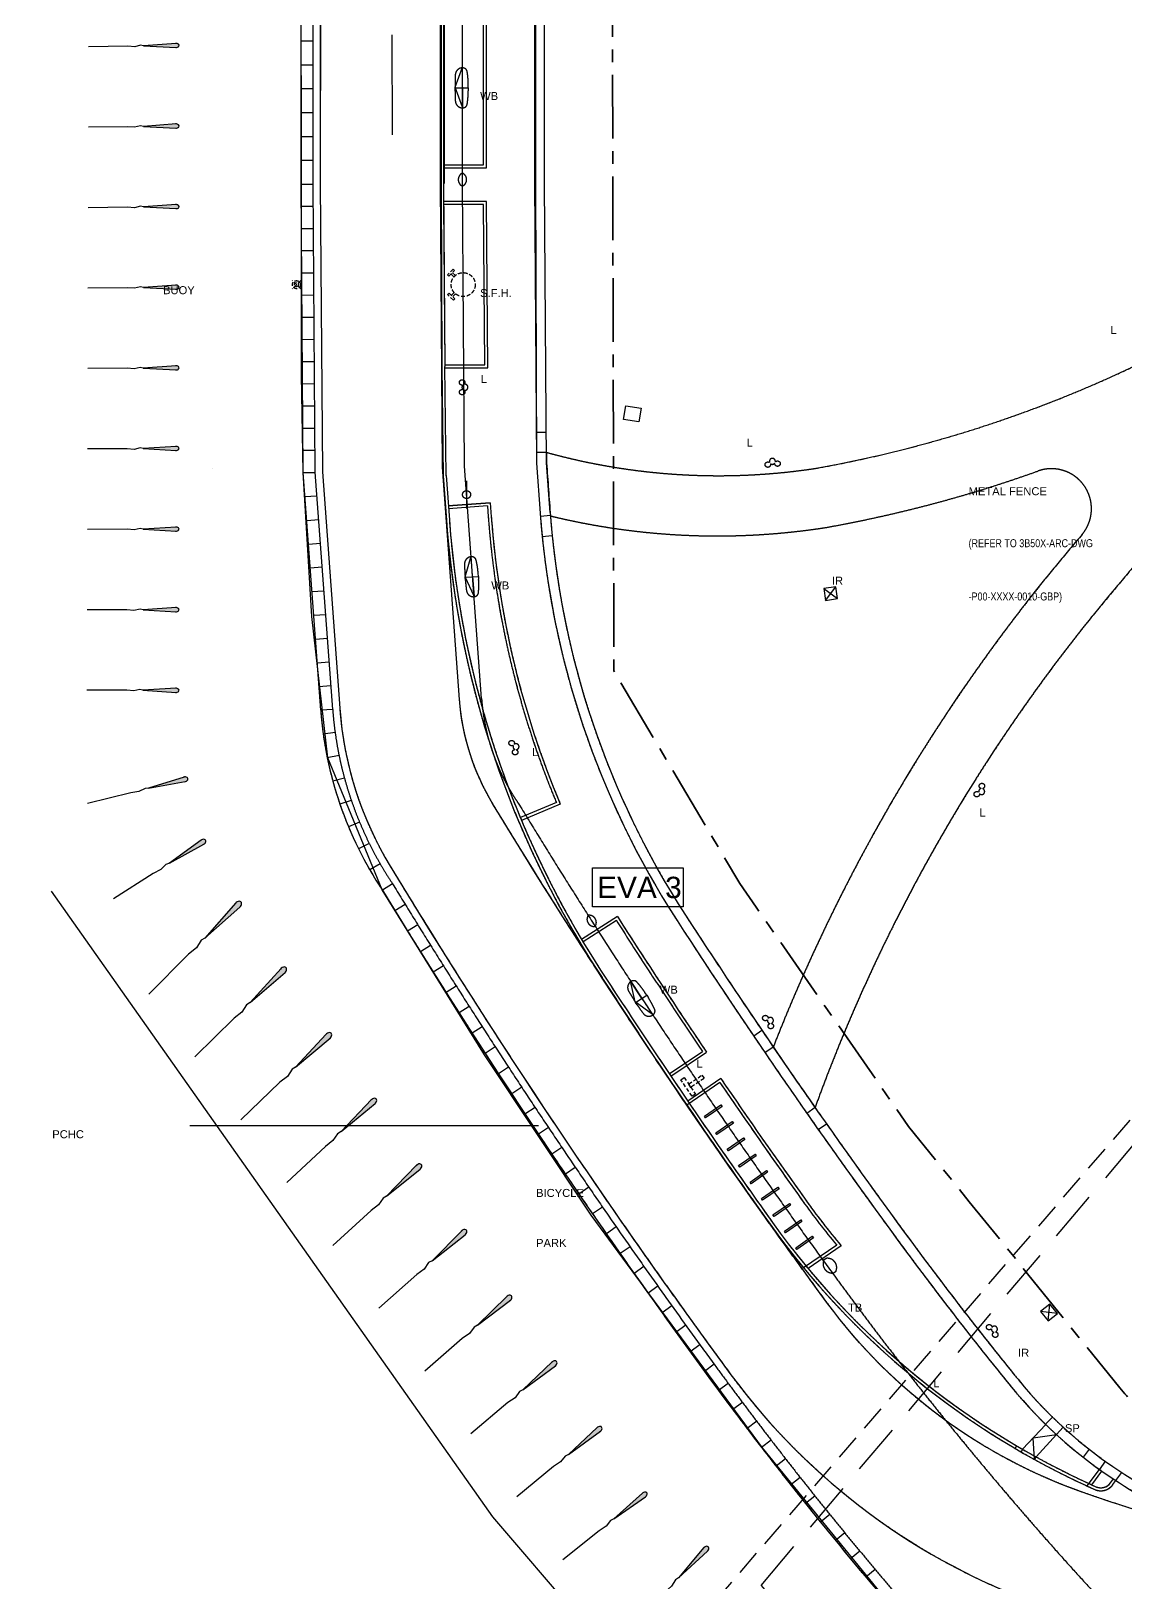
# Model space of a CAD drawing. Header units: millimetres. Extents: x 833576263 to 1668046980, y 817519639 to 1636103653.
# Drawn here: x 833941171 to 833995861, y 817809910 to 817887471 of the extents above; entities that cross this region are included whole.
import ezdxf

# ---------------------------------------------------------------- set-up
doc = ezdxf.new("R2010")
doc.units = ezdxf.units.MM
doc.header["$LTSCALE"] = 100
doc.header["$MEASUREMENT"] = 0
for name, pattern in [('C160$0$DASHED', [19.05, 12.7, -6.35]), ('C160$0$Hidden', [9.525, 6.35, -3.175]), ('R_P_Grid$0$CENTER', [50.8, 31.75, -6.35, 6.35, -6.35]), ('R_site$0$B1_DASHED', [6.5, 1, 5, -0.5]), ('R_site$0$B1_HIDDEN', [5.5, 0, 5, -0.5]), ('R_site$0$HIDDENX2', [19.05, 12.7, -6.35])]:
    doc.linetypes.add(name, pattern=pattern)
doc.layers.get('Defpoints').update_dxf_attribs({"color": 170})
for name, color, linetype in [('C160$0$+C160', 6, 'C160$0$Hidden'), ('C160$0$EVA', 1, 'C160$0$DASHED'), ('R_site$0$AUDIT_I_160808180252-0', 4, 'Continuous'), ('R_site$0$AUDIT_I_160808180252-11', 4, 'Continuous'), ('R_site$0$AUDIT_I_160808180252-2', 4, 'Continuous'), ('R_site$0$AUDIT_I_160808180252-3', 4, 'Continuous'), ('R_site$0$G-SITE(WHC)', 7, 'R_site$0$HIDDENX2'), ('R_site$0$WHC', 8, 'R_site$0$HIDDENX2'), ('R_Text for GBP from DLN$0$base plan(mm)$0$DLN040__', 7, 'Continuous'), ('T-TITL', 7, 'Continuous'), ('X-REF', 7, 'Continuous')]:
    doc.layers.add(name, color=color, linetype=linetype)
for name, color, linetype, lineweight in [('R_P_Grid$0$RDA9101', 2, 'R_P_Grid$0$CENTER', 35), ('R_P_LG$0$RDA5803', 1, 'Continuous', 20), ('R_WKCD_PARK$0$000-PAV-Concrete-b', 1, 'Continuous', 25), ('R_WKCD_PARK$0$000-PAV-Tree pits-b', 5, 'Continuous', 9), ('R_WKCD_PARK$0$bike station', 10, 'Continuous', 13), ('R_WKCD_PARK$0$PAV-secondary path-b', 6, 'Continuous', 18)]:
    doc.layers.add(name, color=color, linetype=linetype, lineweight=lineweight)
doc.styles.add('R_Text for GBP from DLN$0$base plan(mm)$0$Standard', font='arial.ttf')
doc.styles.add('R_Text for GBP from DLN$0$base plan(mm)$0$SWIS721 LT', font='swiss.ttf')
doc.styles.add('R_Text for GBP from DLN$0$programme (M)$0$programme$0$SWIS721 LT', font='swiss.ttf')
doc.linetypes.add('R_site$0$B1_BDYF', pattern='A,2.5,-0.5,[130,ltypeshp.shx,S=0.5,R=0,X=0,Y=0],-0.5', length=3.5)
doc.linetypes.add('R_site$0$B1_BDYWL', pattern='A,2.5,[1,B1000.shx,S=1,R=0,X=0,Y=0],2.5', length=5)
doc.dimstyles.new('R_Text for GBP from DLN$0$base plan(mm)$0$Standard', dxfattribs={"dimtxt": 0.35, "dimasz": 0.2, "dimexe": 0.2, "dimexo": 0.2, "dimgap": 0.09, "dimtad": 0, "dimtoh": 1, "dimdec": 4, "dimzin": 0, "dimdsep": 46, "dimtxsty": 'R_Text for GBP from DLN$0$base plan(mm)$0$Standard', "dimcen": 0.09, "dimadec": 0, "dimazin": 0, "dimtfac": 1, "dimtdec": 4, "dimtofl": 0, "dimtmove": 0, "dimatfit": 3, "dimfxl": 1, "dimtolj": 1, "dimtzin": 0, "dimarcsym": 0})

# ---------------------------------------------------------------- blocks, each defined once
blk = doc.blocks.new('R_P_Grid')
at = {"layer": 'R_P_Grid$0$RDA9101', "flags": 128}
blk.add_lwpolyline([(834400422, 817902331), (834387402.6, 817866709.4), (834384027.5, 817864000), (834374860.2, 817855365.7), (834363294.2, 817844307.5), (834356500.6, 817837623.5), (834356486.5, 817837608.5), (834356028, 817837064.8, 0.0113524), (834348990, 817828511, 0.0013033), (834337547.1, 817813532.7), (834336894.9, 817812501.6, 0.0017352), (834324850.1, 817791585.5), (834321242.5, 817785194.3), (834320157.5, 817783265), (834316164.3, 817775485.7), (834315230.7, 817773739.7), (834310424.4, 817772609.3), (834303594.8, 817771114.9), (834292706.6, 817769903, -0.000919), (834264501.7, 817769460.2, -0.0056297), (834234176.4, 817769259.9, 0.0034014), (834219791.7, 817769228.9, -0.0015748), (834198077.1, 817769102.9, 0.001818), (834177637.5, 817768974.4, -0.0024013), (834152017.4, 817768843.2, 0.0022431), (834140663.6, 817768788.6, -0.0022431), (834131580.4, 817768744.9, -0.022644), (834121606.8, 817769193.6, 0.0146602), (834115514.7, 817769565.3), (834102710.5, 817770971, 0.0098447), (834091359, 817772167.3), (834085152.6, 817773953.6), (834069697.8, 817776969.2), (834069689.3, 817776969), (834061134.2, 817769447.5), (834057833.8, 817769522.5), (834045122, 817776440.8, -0.0348028), (834018856.9, 817796352.3, -0.0353292), (833995554.5, 817819661.6), (833988037.3, 817828964.3), (833985007, 817832721.5), (833977391.7, 817843682.2), (833976567.6, 817844868.7), (833970281.9, 817855496.5), (833969957.4, 818008440.1)], format="xyb", dxfattribs=at)
blk = doc.blocks.new('R_site$0$SLOPE')
at = {"linetype": 'Continuous'}
h = blk.add_hatch(color=0, dxfattribs=at)
edge = h.paths.add_edge_path()
edge.add_line((3.58, 0), (0.31, 0.41))
edge.add_ellipse((0.3, 0.01), major_axis=(0, 0.41), ratio=0.731707, start_angle=358.8413, end_angle=551.2243)
edge.add_line((0.3, -0.4), (3.58, 0))
at = {"color": 0, "linetype": 'Continuous'}
for p, q in [((3.58, 0), (0.3, 0.42)), ((0.3, -0.4), (3.58, 0)), ((3.58, 0), (3.88, -0.14)), ((3.88, -0.14), (4.48, 0.14)), ((4.48, 0.14), (5.18, 0)), ((5.18, 0), (9.13, 0))]:
    blk.add_line(p, q, dxfattribs=at)
blk.add_ellipse((0.3, 0.01), major_axis=(0, 0.41), ratio=0.731707, start_param=6.120326, end_param=9.620679, dxfattribs=at)
blk = doc.blocks.new('R_site$0$11sw3b')
at = {"layer": 'R_site$0$AUDIT_I_160808180252-11', "linetype": 'R_site$0$B1_BDYF', "lineweight": 30, "flags": 128}
blk.add_lwpolyline([(833985.20082, 817807.46572), (833977.70066, 817816.66388), (833969.1555, 817828.2915), (833963.82752, 817836.29754), (833958.71474, 817844.55237), (833955.99572, 817851.15458), (833955.20227, 817858.20678), (833954.76687, 817865.40875), (833954.68068, 817870.29486), (833954.66349, 817900.26283), (833954.61905, 817930.31324), (833954.65117, 817971.11005), (833954.65605, 817997.48965), (833954.64079, 818000)], dxfattribs=at)
at = {"layer": 'R_site$0$AUDIT_I_160808180252-2', "linetype": 'R_site$0$B1_DASHED', "lineweight": 30, "flags": 128}
blk.add_lwpolyline([(834429.22928, 817872.53158), (834429.23083, 817872.52759), (834429.98171, 817870.60153), (834430.54194, 817868.88381), (834431.34177, 817865.50536), (834430.61789, 817863.85636), (834429.45884, 817862.47804), (834427.95848, 817861.482), (834426.2383, 817860.94892), (834424.25006, 817860.94891), (834407.94705, 817845.72329), (834402.58495, 817842.83898), (834387.90828, 817828.44817), (834381.11897, 817822.82533), (834376.73917, 817816.23412), (834357.95226, 817790.58201), (834352.07852, 817785.79515), (834346.92867, 817775.09389), (834338.95153, 817759.75302), (834330.92946, 817747.22924), (834329.81682, 817745.8067), (834328.54602, 817744.52347), (834327.13439, 817743.39702), (834325.60113, 817742.4427), (834323.96714, 817741.6735), (834322.25466, 817741.09989), (834320.0767, 817740.6741), (834269.71335, 817740.40188), (834219.95996, 817740.48395), (834189.16987, 817741.09307), (834167.97691, 817742.57461), (834089.23219, 817741.56247), (834063.79777, 817741.95973), (834061.99085, 817741.94133), (834060.18385, 817741.93813), (834058.37688, 817741.95015), (834056.57007, 817741.97737), (834054.76356, 817742.01979), (834052.95746, 817742.07742), (834051.15192, 817742.15024), (834049.34634, 817742.18592), (834047.55806, 817742.43774), (834045.81283, 817742.90204), (834044.13583, 817743.57215), (834042.58293, 817744.49616), (834041.03615, 817745.43039), (834039.49558, 817746.37481), (834037.71399, 817747.48453), (834017.7631, 817760.35899), (834002.14995, 817771.77972), (833988.19125, 817785.3549), (833964.23528, 817813.20932), (833941.50687, 817845.45221), (833942.15974, 817900), (833942.27443, 817909.58258), (833942.23566, 817939.85927), (833942.52609, 817969.75474), (833941.17057, 817989.34922), (833943.35888, 818000)], dxfattribs=at)
at = {"layer": 'R_site$0$AUDIT_I_160808180252-3', "linetype": 'R_site$0$B1_HIDDEN', "lineweight": 30, "flags": 128}
blk.add_lwpolyline([(834356.47568, 817806.06143), (834356.47499, 817806.06034), (834353.34465, 817801.09165), (834348.16295, 817792.02368), (834342.25572, 817783.36081), (834336.20049, 817765.87661), (834330.9922, 817757.98335), (834325.762, 817752.53516), (834319.943, 817750.27763), (834311.95739, 817750.96349), (834302.56089, 817750.17254), (834293.67648, 817749.88833), (834251.06733, 817749.25985), (834225.5347, 817749.25985), (834207.5347, 817749.16202), (834176.42599, 817748.96637), (834157.34989, 817748.86855), (834129.06853, 817748.73263), (834114.28614, 817749.58079), (834102.04826, 817750.91363), (834095.2629, 817751.70122), (834087.62938, 817752.42822), (834080.48051, 817754.48806), (834075.51266, 817755.4574), (834068.48496, 817749.27788), (834052.24858, 817749.64138), (834046.19022, 817753.15522), (834034.64729, 817759.35914), (834019.85265, 817769.72811), (834005.82116, 817781.10855), (833992.62186, 817793.44449), (833980.31967, 817806.67525), (833968.97787, 817820.73785), (833959.70168, 817834.09205), (833950.29929, 817849.98047), (833950.14042, 817900), (833949.82314, 817999.89243), (833949.82311, 818000)], dxfattribs=at)
at = {"layer": 'R_site$0$AUDIT_I_160808180252-0', "linetype": 'Continuous', "lineweight": 20}
for p, xscale, yscale, rotation in [((833948.56676, 817886.76015), 0.49565630018981, 0.247828150094905, 181.0100597245307), ((833948.56676, 817882.73084), 0.496714848883048, 0.248357424441524, 180.8810717226581), ((833948.56676, 817878.70154), 0.497809899255366, 0.248904949627683, 180.7539660661457), ((833948.56676, 817874.67224), 0.4988684479486054, 0.2494342239743027, 180.6269673076172), ((833948.56676, 817870.64294), 0.4999634983209231, 0.2499817491604616, 180.4999695374127), ((833948.56676, 817866.61363), 0.50105854869324, 0.25052927434662, 180.37403003804), ((833948.56676, 817862.58433), 0.5021170973864808, 0.2510585486932404, 180.2490349993108), ((833948.56676, 817858.55503), 0.5032121477587965, 0.2516060738793983, 180.1239346032848), ((833948.56676, 817854.52572), 0.5043071981311137, 0.2521535990655568, 180), ((833949.00747, 817850.11867), 0.5670900861439624, 0.2835450430719812, 194.0360019757916), ((833949.88888, 817847.03374), 0.5977514965688435, 0.2988757482844218, 212.4709910432169), ((833951.6517, 817843.9488), 0.7132063074901444, 0.3566031537450722, 224.9999999934825), ((833953.90419, 817840.668), 0.6988246459337121, 0.349412322966856, 224.4089409573721), ((833956.15668, 817837.3872), 0.6845524894145122, 0.3422762447072561, 223.7940119226794), ((833958.40917, 817834.10639), 0.6703168345743895, 0.3351584172871948, 223.1519842866805), ((833960.66166, 817830.82559), 0.6561906847714976, 0.3280953423857488, 222.4830115213787), ((833962.91416, 817827.54479), 0.6421740400058396, 0.3210870200029198, 221.7849903223751), ((833965.16665, 817824.26398), 0.6282303985983341, 0.314115199299167, 221.0549862496125), ((833967.41914, 817820.98318), 0.6144327639071385, 0.3072163819535693, 220.2919919801373), ((833969.67163, 817817.70237), 0.6007081325740987, 0.3003540662870494, 219.4949685328415), ((833971.92413, 817814.42157), 0.5871295079573648, 0.2935647539786824, 218.6599751433868), ((833974.99347, 817811.72216), 0.5997590889180903, 0.2998795444590451, 226.3319790741621)]:
    blk.add_blockref('R_site$0$SLOPE', p, dxfattribs=dict(at, xscale=xscale, yscale=yscale, rotation=rotation))
blk = doc.blocks.new('R_site')
at = {"layer": 'R_site$0$G-SITE(WHC)', "ltscale": 2}
blk.add_lwpolyline([(834000759, 817785454, -0.031995), (833977640, 817809787), (834009068, 817846994), (834035029, 817826017)], format="xyb", close=True, dxfattribs=at)
at = {"layer": 'R_site$0$WHC', "flags": 128}
blk.add_lwpolyline([(834172634, 818037962), (833971591, 817804656)], dxfattribs=at)
at = {"linetype": 'R_site$0$B1_BDYWL', "lineweight": 5, "xscale": 1000, "yscale": 1000, "zscale": 1000}
blk.add_blockref('R_site$0$11sw3b', (0, 0), dxfattribs=at)
blk = doc.blocks.new('R_WKCD_PARK')
at = {"layer": 'Defpoints'}
for points in [[(833955668, 817994334), (833955618, 817879824), (833955722, 817865438), (833956590, 817853630, 0.118446), (833959114, 817845730, 0.022563), (833976131, 817820318, 0.150268), (833991721, 817808776, 0.0852), (834018736, 817804167, 0.061119), (834043876, 817807277, -0.46092), (834055521, 817798987, 0.31719), (834075122, 817775842, 0.09515), (834184419, 817768828, 0.2774), (834239090, 817811861), (834242392, 817820559, -0.510377), (834255055, 817823984)], [(834003179, 817811781, -0.032796), (833993716, 817814435, -0.150265), (833980961, 817823878, -0.022565), (833964244, 817848840, -0.118446), (833962574, 817854070), (833961721, 817865680), (833961618, 817879845), (833961668, 817994332, -0.405705)]]:
    blk.add_lwpolyline(points, format="xyb", dxfattribs=at)
at = {"layer": 'R_WKCD_PARK$0$000-PAV-Concrete-b'}
for p, q in [((833961814, 817984441), (833961814, 817879845)), ((833961768, 817879846), (833961834, 817870698)), ((833961902, 817865250), (833961834, 817870699)), ((833961902, 817865259), (833962065, 817863043)), ((833967605, 817848836), (833965669, 817848023)), ((833970456, 817843219), (833968669, 817842075)), ((833968965, 817842205), (833968966, 817842205)), ((833973130, 817835236), (833974913, 817836438)), ((833975583, 817834916), (833973933, 817833786)), ((833975622, 817835124), (833973972, 817833995)), ((833981419, 817826792), (833979762, 817825657)), ((833981640, 817826761), (833979982, 817825626)), ((833991853, 817817834), (833990700, 817816590)), ((833991371, 817816211), (833992388, 817817327)), ((833993919, 817814757), (833994532, 817815588)), ((833994149, 817814816), (833994653, 817815499)), ((833995089, 817814912), (833995237, 817815112)), ((833995210, 817814823), (833995358, 817815023))]:
    blk.add_line(p, q, dxfattribs=at)
at = {"layer": 'R_WKCD_PARK$0$000-PAV-Concrete-b', "flags": 128}
for points in [[(833955638, 817853524), (833954766, 817865400), (833954661, 817879821), (833954661, 818096870)], [(833966368, 817992896), (833966368, 817990439), (833966368, 817879861), (833966419, 817865870), (833966603, 817863376)], [(833967101, 817863413), (833966919, 817865890), (833966818, 817879863), (833966818, 817990439), (833966868, 817992895)], [(833961664, 817984441), (833961664, 817879845), (833961684, 817870697), (833961752, 817865248), (833961915, 817863032)], [(833961768, 817880631), (833963918, 817880631), (833963918, 817893921), (833961774, 817893921)], [(833961834, 817870647), (833963985, 817870647), (833963925, 817878947), (833961775, 817878947)], [(833962013, 817863746), (833964108, 817863900), (833964159, 817863197)], [(833991298, 817816080), (833991231, 817817163), (833992387, 817817328)]]:
    blk.add_lwpolyline(points, dxfattribs=at)
at = {"layer": 'R_WKCD_PARK$0$000-PAV-Concrete-b'}
for centre, radius, start, end in [((834009786, 817866551), 43300, 184.20395, 212.9237), ((834009786, 817866551), 42800, 184.20395, 212.9237), ((834009786, 817866551), 48000, 184.20395, 212.9237), ((834009786, 817866551), 47850, 184.20395, 212.9237), ((834009786, 817866551), 45750, 184.20395, 202.78056), ((833974291, 817854895), 18703, 184.20396, 213.64794), ((834254561, 818025034), 346557, 211.38878, 216.17328), ((834248860, 818021355), 330517, 212.61299, 214.01971), ((834248860, 818021355), 327617, 212.9237, 216.41379), ((834248860, 818021355), 328117, 212.9237, 216.41379), ((834248860, 818021355), 332817, 212.9237, 215.55171), ((834248860, 818021355), 332667, 212.9237, 215.55171), ((834248860, 818021355), 330817, 214.30318, 215.55171), ((834248860, 818021355), 330667, 214.27714, 215.55171), ((834010627, 817851100), 38000, 215.55171, 219.76869), ((834010627, 817851100), 37850, 215.55171, 220.01817), ((834010627, 817851100), 40000, 215.55171, 245.91053), ((834010627, 817851100), 39850, 215.55171, 245.91054), ((834131272, 817934618), 181500, 216.41379, 219.12537), ((834131272, 817934618), 182000, 216.41379, 219.12537), ((834131435, 817935007), 194029, 216.17328, 221.08564), ((834007925, 817834286), 22500, 219.12537, 258.09098), ((834007925, 817834286), 23000, 219.12537, 258.09098), ((833994606, 817815268), 750, 245.91053, 323.56062), ((833994606, 817815268), 600, 245.91053, 323.56062)]:
    blk.add_arc(centre, radius, start, end, dxfattribs=at)
at = {"layer": 'R_WKCD_PARK$0$000-PAV-Tree pits-b'}
for p, q in [((833967409, 817848916), (833965611, 817848161)), ((833970410, 817843012), (833968746, 817841946)), ((833973046, 817835360), (833974704, 817836478))]:
    blk.add_line(p, q, dxfattribs=at)
at = {"layer": 'R_WKCD_PARK$0$000-PAV-Tree pits-b', "flags": 128}
for points in [[(833963774, 817893771), (833961774, 817893771), (833961774, 817880781), (833963768, 817880781), (833963768, 817893771)], [(833962024, 817863596), (833963969, 817863739), (833964010, 817863186)]]:
    blk.add_lwpolyline(points, dxfattribs=at)
blk.add_lwpolyline([(833963776, 817878797), (833961776, 817878797), (833961834, 817870797), (833963834, 817870797)], close=True, dxfattribs=at)
at = {"layer": 'R_WKCD_PARK$0$000-PAV-Tree pits-b'}
for centre, radius, start, end in [((834009786, 817866551), 45900, 184.20395, 202.59332), ((834248860, 818021355), 330667, 212.63898, 213.9937)]:
    blk.add_arc(centre, radius, start, end, dxfattribs=at)
at = {"layer": 'R_WKCD_PARK$0$bike station', "flags": 128}
for points in [[(833975628, 817833805), (833975685, 817833723), (833974864, 817833151), (833974807, 817833233)], [(833976193, 817832979), (833976250, 817832897), (833975429, 817832326), (833975372, 817832408)], [(833976764, 817832159), (833976821, 817832077), (833976001, 817831505), (833975944, 817831587)], [(833977336, 817831338), (833977393, 817831256), (833976572, 817830685), (833976515, 817830767)], [(833977907, 817830517), (833977964, 817830435), (833977143, 817829864), (833977086, 817829946)], [(833978478, 817829697), (833978535, 817829615), (833977715, 817829043), (833977658, 817829125)], [(833979050, 817828876), (833979107, 817828794), (833978286, 817828223), (833978229, 817828305)], [(833979621, 817828055), (833979678, 817827973), (833978857, 817827402), (833978800, 817827484)], [(833980192, 817827235), (833980249, 817827153), (833979429, 817826581), (833979372, 817826663)]]:
    blk.add_lwpolyline(points, close=True, dxfattribs=at)
at = {"layer": 'R_WKCD_PARK$0$PAV-secondary path-b', "flags": 128}
for points in [[(833966915, 817866414), (833966919, 817865890), (833967115, 817863238)], [(833978243, 817836694), (833979505, 817834856), (833980331, 817833668)]]:
    blk.add_lwpolyline(points, dxfattribs=at)
at = {"layer": 'R_WKCD_PARK$0$PAV-secondary path-b'}
for centre, radius, start, end in [((833969286, 817927456), 62825, 280.17225, 312.4816), ((834147711, 817732614), 198370, 132.4816, 140.85713), ((833975511, 817897550), 32301, 254.56698, 278.67251), ((833969286, 817927456), 65825, 280.17225, 289.6902), ((833992139, 817863597), 2000, 319.90451, 109.6902), ((833975444, 817897463), 35224, 256.32143, 278.92935), ((834147711, 817732613), 201370, 139.90451, 140.85713), ((834061095, 817804243), 88980, 141.42171, 158.61084), ((834060854, 817804460), 85656, 141.45425, 160.06304)]:
    blk.add_arc(centre, radius, start, end, dxfattribs=at)
blk = doc.blocks.new('R_P_LG')
at = {"layer": 'R_P_LG$0$RDA5803'}
for points in [[(833955668.2659, 817994334.2822), (833955618.0015, 817879824.4572), (833955722.2455, 817865438.2868), (833956590.2239, 817853629.8433, 0.1184459385), (833959113.5841, 817845729.7381, 0.0225632156), (833976130.963, 817820318.1126, 0.1502681887), (833991720.9272, 817808776.1799, 0.0852004191), (834018736.4937, 817804166.6685, 0.0611192787), (834043875.864, 817807276.5457, -0.4609204381), (834055520.7349, 817798987.2375, 0.3171904999), (834075121.6293, 817775842.1837, 0.095150065), (834184418.5957, 817768828.0059, 0.2773997467), (834239089.967, 817811860.5235), (834242391.5219, 817820558.6619, -0.5103769205), (834255055.265, 817823984.446)], [(834003179.1567, 817811780.89, -0.0327956369), (833993716.1194, 817814434.7317, -0.1502645362), (833980960.9858, 817823877.7577, -0.0225646151), (833964244.4641, 817848840.0548, -0.1184455387), (833962574.0804, 817854069.6861), (833961720.65, 817865680.2103), (833961618.0111, 817879844.8784), (833961668.2653, 817994331.6485, -0.4057052637)]]:
    blk.add_lwpolyline(points, format="xyb", dxfattribs=at)
blk = doc.blocks.new('C160$0$A$C4A6C4566')
at = {"layer": 'C160$0$+C160', "ltscale": 0.0003}
for p, q in [((833954.642, 817874.581), (833954.215, 817875.008)), ((833954.642, 817875.008), (833954.215, 817874.581))]:
    blk.add_line(p, q, dxfattribs=at)
for radius in [0.201, 0.101]:
    blk.add_circle((833954.428, 817874.795), radius, dxfattribs=at)
blk = doc.blocks.new('C160')
at = {"layer": 'C160$0$+C160'}
for p, q in [((833954.661, 817879.821), (833954.719, 818011.098)), ((833954.664, 817886.983), (833955.264, 817886.983)), ((833954.664, 817885.789), (833955.264, 817885.789)), ((833954.663, 817884.596), (833955.263, 817884.596)), ((833954.663, 817883.403), (833955.263, 817883.402)), ((833954.662, 817882.209), (833955.262, 817882.209)), ((833954.662, 817881.016), (833955.262, 817881.016)), ((833954.661, 817879.822), (833955.261, 817879.822)), ((833954.765, 817865.4), (833954.661, 817879.821)), ((833954.669, 817878.712), (833955.269, 817878.716)), ((833954.677, 817877.603), (833955.277, 817877.607)), ((833954.685, 817876.495), (833955.285, 817876.499)), ((833954.693, 817875.386), (833955.293, 817875.39)), ((833954.701, 817874.278), (833955.301, 817874.282)), ((833954.709, 817873.169), (833955.309, 817873.173)), ((833954.717, 817872.061), (833955.317, 817872.065)), ((833954.725, 817870.952), (833955.325, 817870.956)), ((833961.902, 817865.25), (833961.834, 817870.699)), ((833954.733, 817869.844), (833955.333, 817869.848)), ((833954.741, 817868.735), (833955.341, 817868.739)), ((833954.749, 817867.627), (833955.349, 817867.631)), ((833954.757, 817866.518), (833955.357, 817866.522)), ((833954.765, 817865.41), (833955.366, 817865.414)), ((833955.638, 817853.524), (833954.765, 817865.4)), ((833961.902, 817865.259), (833962.065, 817863.043)), ((833954.853, 817864.203), (833955.452, 817864.247)), ((833964.108, 817863.9), (833962.013, 817863.746)), ((833963.969, 817863.739), (833962.024, 817863.596)), ((833963.969, 817863.739), (833964.01, 817863.186)), ((833964.108, 817863.9), (833964.159, 817863.197)), ((833954.941, 817863.017), (833955.539, 817863.061)), ((833955.028, 817861.83), (833955.626, 817861.874)), ((833955.115, 817860.644), (833955.713, 817860.688)), ((833955.202, 817859.457), (833955.801, 817859.501)), ((833980.772, 817859.611), (833981.454, 817859.105)), ((833980.86, 817859.017), (833981.366, 817859.699)), ((833955.29, 817858.271), (833955.888, 817858.314)), ((833955.377, 817857.084), (833955.975, 817857.128)), ((833955.464, 817855.897), (833956.062, 817855.941)), ((833955.551, 817854.711), (833956.15, 817854.755)), ((833956.237, 817853.568), (833955.638, 817853.524)), ((833956.359, 817852.411), (833955.765, 817852.329)), ((833956.556, 817851.265), (833955.968, 817851.144)), ((833956.826, 817850.133), (833956.247, 817849.975)), ((833957.168, 817849.021), (833956.6, 817848.826)), ((833967.409, 817848.916), (833965.611, 817848.161)), ((833967.605, 817848.836), (833965.669, 817848.023)), ((833957.58, 817847.933), (833957.027, 817847.703)), ((833958.062, 817846.874), (833957.524, 817846.608)), ((833958.611, 817845.848), (833958.091, 817845.549)), ((833959.228, 817844.855), (833958.722, 817844.532)), ((833959.86, 817843.823), (833959.348, 817843.509)), ((833970.456, 817843.219), (833968.669, 817842.075)), ((833960.492, 817842.799), (833959.982, 817842.483)), ((833970.41, 817843.012), (833968.746, 817841.946)), ((833961.128, 817841.776), (833960.619, 817841.459)), ((833961.767, 817840.756), (833961.26, 817840.437)), ((833962.411, 817839.739), (833961.904, 817839.417)), ((833963.057, 817838.723), (833962.552, 817838.4)), ((833963.707, 817837.71), (833963.203, 817837.385)), ((833964.361, 817836.699), (833963.858, 817836.372)), ((833973.046, 817835.36), (833974.704, 817836.478)), ((833973.13, 817835.236), (833974.913, 817836.438)), ((833965.018, 817835.69), (833964.516, 817835.361)), ((833965.679, 817834.683), (833965.178, 817834.353)), ((833975.583, 817834.916), (833973.933, 817833.786)), ((833975.622, 817835.124), (833973.972, 817833.995)), ((833966.343, 817833.679), (833965.843, 817833.347)), ((833967.011, 817832.677), (833966.512, 817832.344)), ((833967.682, 817831.678), (833967.184, 817831.342)), ((833968.357, 817830.68), (833967.86, 817830.343)), ((833969.035, 817829.686), (833968.539, 817829.347)), ((833969.716, 817828.693), (833969.222, 817828.353)), ((833970.401, 817827.703), (833969.908, 817827.361)), ((833971.09, 817826.715), (833970.598, 817826.371)), ((833981.419, 817826.792), (833979.762, 817825.657)), ((833981.64, 817826.761), (833979.982, 817825.626)), ((833971.782, 817825.73), (833971.291, 817825.384)), ((833972.477, 817824.747), (833971.988, 817824.4)), ((833973.176, 817823.767), (833972.688, 817823.418)), ((833991.971, 817823.003), (833992.064, 817823.846)), ((833992.439, 817823.377), (833991.596, 817823.471)), ((833973.878, 817822.789), (833973.391, 817822.438)), ((833974.583, 817821.813), (833974.098, 817821.461)), ((833975.292, 817820.84), (833974.808, 817820.486)), ((833975.994, 817819.886), (833975.512, 817819.529)), ((833976.702, 817818.936), (833976.222, 817818.576)), ((833977.416, 817817.991), (833976.938, 817817.628)), ((833978.135, 817817.05), (833977.66, 817816.684)), ((833978.861, 817816.113), (833978.387, 817815.744)), ((833994.829, 817815.99), (833994.532, 817815.588)), ((833995.358, 817815.023), (833995.655, 817815.426)), ((833979.592, 817815.181), (833979.121, 817814.809)), ((833980.328, 817814.253), (833979.86, 817813.879)), ((833981.071, 817813.33), (833980.604, 817812.953)), ((833981.819, 817812.412), (833981.354, 817812.031)), ((833982.572, 817811.498), (833982.11, 817811.115)), ((833983.331, 817810.588), (833982.872, 817810.202))]:
    blk.add_line(p, q, dxfattribs=at)
at = {"layer": 'C160$0$+C160', "ltscale": 0.0003}
for p, q in [((833962.294, 817875.181), (833962.15, 817875.323)), ((833962.364, 817875.253), (833962.22, 817875.395)), ((833962.299, 817874.407), (833962.157, 817874.263)), ((833962.371, 817874.336), (833962.229, 817874.192))]:
    blk.add_line(p, q, dxfattribs=at)
at = {"layer": 'C160$0$+C160'}
for points in [[(834254.529, 817753.956), (834210.283, 817753.895), (834162.651, 817753.623), (834160.744, 817753.995), (834157.916, 817753.361), (834107.512, 817754.565), (834105.198, 817754.977), (834099.331, 817758.641), (834095.064, 817760.806), (834078.175, 817762.115), (834050.169, 817755.142), (834048.03, 817756.03, -0.065281), (834033.662, 817764.332, -0.019968), (834000.397, 817792.025, -0.029895), (833985.19, 817807.494, -0.021438), (833974.808, 817820.486, -0.020879), (833958.722, 817844.532, -0.129185), (833955.638, 817853.524), (833954.765, 817865.4), (833954.661, 817879.821), (833954.757, 818098.296, -0.191627), (834003.641, 818199.362, 0.20608), (834009.317, 818211.982), (834009.949, 818250.911)], [(834254.52, 817754.556), (834210.281, 817754.495), (834162.707, 817754.224), (834160.735, 817754.608), (834157.856, 817753.963), (834107.572, 817755.164), (834105.417, 817755.548), (834099.626, 817759.164), (834095.229, 817761.395), (834078.125, 817762.721), (834050.217, 817755.772), (834048.26, 817756.584, -0.065281), (834034.027, 817764.808, -0.019968), (834000.799, 817792.471, -0.029895), (833985.642, 817807.889, -0.021438), (833975.292, 817820.84, -0.020888), (833959.228, 817844.855, -0.12935), (833956.237, 817853.568), (833955.365, 817865.424), (833955.261, 817879.823), (833955.319, 818011.098)], [(834010.643, 817962.963, -0.157449), (834003.104, 817951.256, 0.465105), (834002.528, 817909.376, 0.090096), (834016.244, 817901.263, 0.017248), (834025.768, 817898.107, -0.584133), (834026.556, 817894.713), (834011.715, 817881.123, -0.141918), (833980.382, 817865.618, -0.10557), (833966.915, 817866.414), (833966.919, 817865.89, 0.000143), (833967.115, 817863.238, 0.098967), (833980.912, 817862.666, 0.041554), (833991.465, 817865.48, -0.765842), (833993.669, 817862.309, 0.004157), (833991.534, 817859.73, 0.075143), (833978.243, 817836.694), (833979.505, 817834.856), (833980.331, 817833.668, -0.081375), (833993.861, 817857.836, -0.036561), (834013.741, 817878.91), (834031.906, 817895.544, -0.247487), (834033.711, 817896.017, 0.023002), (834046.866, 817893.583, -0.07658), (834079.847, 817883.745, -0.130774)], [(833973.86, 817843.288, 0.01523), (833985.21, 817826.877, 0.011467)], [(833970.41, 817843.012, 0.005911), (833974.704, 817836.478, 0.005911)], [(833973.44, 817843.016, 0.01523), (833984.808, 817826.58, 0.011467)], [(833969.495, 817840.462, 0.011467), (833978.083, 817827.843)], [(833969.621, 817840.543, 0.011467), (833978.205, 817827.93)], [(833994.3, 817814.584, 0.352401), (833995.21, 817814.823), (833995.358, 817815.023)], [(833994.362, 817814.721, 0.352401), (833995.089, 817814.912), (833995.237, 817815.112)]]:
    blk.add_lwpolyline(points, format="xyb", dxfattribs=at)
for points in [[(833966.367, 817990.439), (833966.318, 817879.861), (833966.419, 817865.87), (833966.603, 817863.376)], [(833967.101, 817863.413), (833966.919, 817865.89), (833966.818, 817879.863), (833966.867, 817990.439)], [(833961.664, 817984.441), (833961.618, 817879.845), (833961.684, 817870.697), (833961.752, 817865.248), (833961.915, 817863.032)], [(833961.814, 817984.441), (833961.768, 817879.845)], [(833961.768, 817880.631), (833963.918, 817880.63), (833963.924, 817893.921), (833961.774, 817893.922)], [(833959.23, 817882.282), (833959.216, 817887.282)], [(833962.721, 817883.662), (833962.348, 817884.661), (833962.719, 817885.661)], [(833962.72, 817884.661), (833962.719, 817885.661)], [(833962.72, 817884.661), (833962.721, 817883.662)], [(833961.768, 817879.846), (833961.834, 817870.698)], [(833961.834, 817870.647), (833963.985, 817870.647), (833963.925, 817878.947), (833961.775, 817878.947)], [(833966.908, 817867.414), (833966.408, 817867.405)], [(833966.915, 817866.414), (833966.416, 817866.404)], [(833962.925, 817864.989), (833962.925, 817863.617)], [(833967.113, 817863.257), (833966.615, 817863.216)], [(833967.204, 817862.242), (833966.706, 817862.19)], [(833963.296, 817859.231), (833962.854, 817860.202), (833963.153, 817861.225)], [(833963.224, 817860.228), (833963.153, 817861.225)], [(833963.224, 817860.228), (833963.296, 817859.231)], [(833971.662, 817839.156), (833971.116, 817839.993)], [(833972.208, 817838.319), (833971.351, 817838.953), (833971.116, 817839.993)], [(833971.662, 817839.156), (833972.208, 817838.319)], [(833977.68, 817837.521), (833977.267, 817837.239)], [(833978.243, 817836.694), (833977.83, 817836.413)], [(833980.331, 817833.668), (833979.921, 817833.381)], [(833980.903, 817832.848), (833980.493, 817832.561)], [(833991.853, 817817.834), (833990.7, 817816.59)], [(833991.843, 817817.844), (833992.192, 817818.201)], [(833992.387, 817817.328), (833992.725, 817817.697)], [(833990.322, 817816.637), (833990.409, 817816.783)], [(833991.298, 817816.08), (833991.231, 817817.163), (833992.387, 817817.328)], [(833991.371, 817816.211), (833992.388, 817817.327)], [(833990.71, 817816.607), (833990.625, 817816.46)], [(833991.38, 817816.229), (833991.298, 817816.08)], [(833994.029, 817816.59), (833993.72, 817816.197)], [(833993.919, 817814.757), (833994.532, 817815.588)], [(833994.149, 817814.816), (833994.653, 817815.499)]]:
    blk.add_lwpolyline(points, dxfattribs=at)
for points in [[(833963.774, 817893.771), (833961.774, 817893.772), (833961.768, 817880.781), (833963.768, 817880.78)], [(833963.776, 817878.797), (833961.776, 817878.797), (833961.834, 817870.797), (833963.834, 817870.797)], [(833970.77, 817868.056), (833970.88, 817868.747), (833971.641, 817868.626), (833971.53, 817867.935)], [(833981.366, 817859.699), (833980.772, 817859.611), (833980.86, 817859.017), (833981.454, 817859.105)], [(833975.628, 817833.805), (833975.685, 817833.723), (833974.864, 817833.151), (833974.807, 817833.233)], [(833976.193, 817832.979), (833976.25, 817832.897), (833975.429, 817832.326), (833975.372, 817832.408)], [(833976.764, 817832.159), (833976.821, 817832.077), (833976.001, 817831.505), (833975.944, 817831.587)], [(833977.336, 817831.338), (833977.393, 817831.256), (833976.572, 817830.685), (833976.515, 817830.767)], [(833977.907, 817830.517), (833977.964, 817830.435), (833977.143, 817829.864), (833977.086, 817829.946)], [(833978.478, 817829.697), (833978.535, 817829.615), (833977.715, 817829.043), (833977.658, 817829.125)], [(833979.05, 817828.876), (833979.107, 817828.794), (833978.286, 817828.223), (833978.229, 817828.305)], [(833979.621, 817828.055), (833979.678, 817827.973), (833978.857, 817827.402), (833978.8, 817827.484)], [(833980.192, 817827.235), (833980.249, 817827.153), (833979.429, 817826.581), (833979.372, 817826.663)], [(833991.596, 817823.471), (833991.971, 817823.003), (833992.439, 817823.377), (833992.064, 817823.846)]]:
    blk.add_lwpolyline(points, close=True, dxfattribs=at)
for points in [[(833962.953, 817885.451, 0.18547), (833962.88, 817885.575, 0.173886), (833962.715, 817885.631, 0.392676), (833962.362, 817885.291, 0.014037), (833962.348, 817884.788), (833962.348, 817884.631), (833963.009, 817884.632), (833963.009, 817884.788, 0.04166)], [(833962.955, 817883.812, -0.18547), (833962.882, 817883.688, -0.173886), (833962.716, 817883.632, -0.392676), (833962.363, 817883.971, -0.014037), (833962.348, 817884.474), (833962.348, 817884.631), (833963.009, 817884.632), (833963.009, 817884.475, -0.04166)], [(833962.668, 817880.345, 0.533333), (833962.669, 817879.745), (833962.769, 817879.745, 0.533333), (833962.768, 817880.345)], [(833963.401, 817861.033, 0.18547), (833963.319, 817861.151, 0.173886), (833963.15, 817861.195, 0.392676), (833962.822, 817860.831, 0.014037), (833962.844, 817860.328), (833962.856, 817860.172), (833963.515, 817860.219), (833963.504, 817860.375, 0.04166)], [(833963.519, 817859.397, -0.18547), (833963.455, 817859.269, -0.173886), (833963.293, 817859.201, -0.392676), (833962.917, 817859.515, -0.014037), (833962.867, 817860.016), (833962.856, 817860.172), (833963.515, 817860.219), (833963.526, 817860.063, -0.04166)], [(833968.97, 817843.227, 0.533333), (833969.292, 817842.721), (833969.377, 817842.775, 0.533333), (833969.054, 817843.281)], [(833971.426, 817839.946, 0.18547), (833971.298, 817840.009, 0.173886), (833971.128, 817839.966, 0.392676), (833971.018, 817839.488, 0.014037), (833971.282, 817839.059), (833971.367, 817838.928), (833971.921, 817839.289), (833971.835, 817839.42, 0.04166)], [(833972.322, 817838.572, -0.18547), (833972.329, 817838.429, -0.173886), (833972.221, 817838.291, -0.392676), (833971.74, 817838.383, -0.014037), (833971.453, 817838.797), (833971.367, 817838.928), (833971.921, 817839.289), (833972.006, 817839.158, -0.04166)], [(833980.764, 817826.035, 0.578932), (833981.255, 817825.404), (833981.379, 817825.5, 0.578932), (833980.888, 817826.131)]]:
    blk.add_lwpolyline(points, format="xyb", close=True, dxfattribs=at)
at = {"layer": 'C160$0$+C160', "ltscale": 0.0003}
for points in [[(833961.973, 817875.287), (833962.044, 817875.216), (833962.325, 817875.501), (833962.254, 817875.572)], [(833961.98, 817874.297), (833962.051, 817874.368), (833962.335, 817874.087), (833962.265, 817874.016)], [(833974.186, 817834.233), (833973.628, 817835.063), (833973.793, 817835.174), (833974.352, 817834.345)], [(833974.129, 817834.677), (833974.017, 817834.842), (833974.68, 817835.289), (833974.792, 817835.124)]]:
    blk.add_lwpolyline(points, close=True, dxfattribs=at)
blk.add_circle((833962.755, 817874.797), 0.6, dxfattribs=at)
at = {"layer": 'C160$0$+C160'}
blk.add_circle((833962.925, 817864.303), 0.2, dxfattribs=at)
for centre, radius, start, end in [((833962.844, 817869.668), 0.15, 135.07605, 225.31691), ((833962.844, 817869.668), 0.15, 255.07605, 105.31691), ((833978.2, 817865.966), 0.15, 350.79951, 201.04037), ((833978.2, 817865.966), 0.15, 230.79951, 321.04037), ((834009.786, 817866.551), 43.3, 184.20396, 212.9237), ((834009.786, 817866.551), 42.8, 184.20396, 212.9237), ((834009.786, 817866.551), 48, 184.20396, 212.9237), ((834009.786, 817866.551), 47.85, 184.20396, 212.9237), ((834009.786, 817866.551), 45.9, 184.20396, 202.59332), ((834009.786, 817866.551), 45.75, 184.20396, 202.78056), ((833974.291, 817854.895), 18.703, 184.20396, 213.64794), ((833965.395, 817851.705), 0.15, 155.55435, 245.7952), ((833965.395, 817851.705), 0.15, 275.55435, 125.7952), ((833988.655, 817849.463), 0.15, 102.75726, 192.99811), ((833988.655, 817849.463), 0.15, 222.75726, 72.99811), ((834254.561, 818025.034), 346.557, 211.38877, 216.17328), ((834248.86, 818021.355), 330.517, 212.61299, 214.01971), ((834252.056, 818023.561), 336.2, 212.64467, 212.64483), ((833978.101, 817838.021), 0.15, 168.79593, 259.03678), ((833978.101, 817838.021), 0.15, 288.79593, 139.03678), ((834248.86, 818021.355), 330.817, 214.30318, 215.55171), ((834248.86, 818021.355), 330.667, 214.27714, 215.55171), ((834010.627, 817851.1), 38, 215.55171, 219.76869), ((834010.627, 817851.1), 37.85, 215.55171, 220.01817), ((834010.627, 817851.1), 40, 215.55171, 245.91053), ((834010.627, 817851.1), 39.85, 215.55171, 245.91054), ((834131.272, 817934.618), 181.5, 216.41379, 219.12537), ((834131.272, 817934.618), 182, 216.41379, 219.12537), ((833989.29, 817822.594), 0.15, 173.82216, 264.06301), ((833989.29, 817822.594), 0.15, 293.82216, 144.06301), ((834131.435, 817935.007), 194.029, 216.17328, 221.08564), ((834007.925, 817834.286), 22.5, 219.12537, 258.09098), ((834007.925, 817834.286), 23, 219.12537, 258.09098)]:
    blk.add_arc(centre, radius, start, end, dxfattribs=at)
for points in [[(833962.725, 817869.777), (833962.671, 817869.767), (833962.615, 817869.792), (833962.585, 817869.842), (833962.548, 817869.907), (833962.57, 817869.99), (833962.634, 817870.028), (833962.699, 817870.065), (833962.782, 817870.043), (833962.82, 817869.979), (833962.849, 817869.928), (833962.842, 817869.867), (833962.807, 817869.824)], [(833962.809, 817869.511), (833962.844, 817869.469), (833962.851, 817869.408), (833962.822, 817869.357), (833962.785, 817869.292), (833962.702, 817869.27), (833962.637, 817869.307), (833962.572, 817869.344), (833962.549, 817869.427), (833962.586, 817869.492), (833962.615, 817869.543), (833962.672, 817869.568), (833962.726, 817869.559)], [(833978.104, 817865.838), (833978.118, 817865.785), (833978.1, 817865.726), (833978.053, 817865.692), (833977.992, 817865.648), (833977.907, 817865.661), (833977.863, 817865.722), (833977.819, 817865.783), (833977.833, 817865.867), (833977.893, 817865.911), (833977.941, 817865.946), (833978.003, 817865.945), (833978.048, 817865.914)], [(833978.36, 817865.947), (833978.398, 817865.986), (833978.458, 817865.999), (833978.512, 817865.976), (833978.58, 817865.945), (833978.611, 817865.865), (833978.58, 817865.796), (833978.55, 817865.728), (833978.469, 817865.697), (833978.401, 817865.728), (833978.348, 817865.751), (833978.317, 817865.805), (833978.321, 817865.86)], [(833965.246, 817851.766), (833965.198, 817851.738), (833965.137, 817851.741), (833965.092, 817851.778), (833965.034, 817851.826), (833965.025, 817851.911), (833965.073, 817851.969), (833965.12, 817852.027), (833965.206, 817852.036), (833965.264, 817851.988), (833965.309, 817851.951), (833965.324, 817851.891), (833965.306, 817851.839)], [(833965.417, 817851.546), (833965.464, 817851.519), (833965.493, 817851.464), (833965.483, 817851.407), (833965.471, 817851.333), (833965.401, 817851.283), (833965.327, 817851.295), (833965.253, 817851.307), (833965.203, 817851.377), (833965.215, 817851.451), (833965.225, 817851.508), (833965.269, 817851.551), (833965.323, 817851.562)], [(833988.542, 817849.349), (833988.549, 817849.294), (833988.522, 817849.239), (833988.471, 817849.212), (833988.404, 817849.176), (833988.322, 817849.202), (833988.287, 817849.268), (833988.252, 817849.334), (833988.277, 817849.416), (833988.344, 817849.451), (833988.395, 817849.479), (833988.456, 817849.469), (833988.497, 817849.433)], [(833988.613, 817849.618), (833988.562, 817849.639), (833988.528, 817849.69), (833988.53, 817849.748), (833988.533, 817849.823), (833988.595, 817849.881), (833988.67, 817849.879), (833988.745, 817849.876), (833988.804, 817849.813), (833988.801, 817849.738), (833988.799, 817849.68), (833988.76, 817849.631), (833988.708, 817849.614)], [(833977.942, 817838.046), (833977.902, 817838.008), (833977.841, 817837.997), (833977.789, 817838.022), (833977.722, 817838.055), (833977.694, 817838.137), (833977.727, 817838.204), (833977.76, 817838.271), (833977.841, 817838.299), (833977.908, 817838.266), (833977.961, 817838.24), (833977.989, 817838.186), (833977.984, 817838.131)], [(833978.159, 817837.871), (833978.211, 817837.855), (833978.251, 817837.808), (833978.255, 817837.75), (833978.26, 817837.676), (833978.204, 817837.611), (833978.129, 817837.606), (833978.054, 817837.601), (833977.989, 817837.657), (833977.984, 817837.732), (833977.98, 817837.79), (833978.014, 817837.842), (833978.064, 817837.865)], [(833989.13, 817822.604), (833989.093, 817822.563), (833989.034, 817822.547), (833988.979, 817822.568), (833988.909, 817822.595), (833988.875, 817822.673), (833988.902, 817822.743), (833988.928, 817822.813), (833989.007, 817822.848), (833989.077, 817822.821), (833989.131, 817822.8), (833989.165, 817822.748), (833989.164, 817822.693)], [(833989.361, 817822.45), (833989.415, 817822.439), (833989.458, 817822.395), (833989.468, 817822.338), (833989.479, 817822.264), (833989.429, 817822.194), (833989.355, 817822.183), (833989.281, 817822.171), (833989.211, 817822.222), (833989.199, 817822.296), (833989.19, 817822.353), (833989.219, 817822.408), (833989.267, 817822.435)]]:
    blk.add_open_spline(points, degree=3, knots=[0, 0, 0, 0, 1, 1, 1, 2, 2, 2, 3, 3, 3, 4, 4, 4, 4], dxfattribs=at)
at = {"layer": 'C160$0$EVA', "flags": 128}
blk.add_lwpolyline([(834128.317, 818030.08, -0.145844), (834116.042, 818026.421), (834088.573, 818026.421, 0.016359), (834087.2, 818026.376, 0.046979), (834021.54, 818015.826, -0.056187), (833969.364, 818008.422, 0.405705), (833955.668, 817994.334), (833955.618, 817879.824), (833955.722, 817865.438), (833956.59, 817853.63, 0.118446), (833959.114, 817845.73, 0.022563), (833976.131, 817820.318, 0.150268), (833991.721, 817808.776, 0.0852), (834018.736, 817804.167, 0.061119), (834043.876, 817807.277, -0.46092), (834055.521, 817798.987, 0.31719), (834075.122, 817775.842, 0.09515), (834184.419, 817768.828, 0.2774), (834239.09, 817811.861), (834242.392, 817820.559, -0.510377), (834255.055, 817823.984), (834260.246, 817819.79, 0.373727), (834277.287, 817820.398, -0.373727), (834287.905, 817820.777), (834291.644, 817817.756), (834296.232, 817823.434), (834292.655, 817826.325, -0.414214), (834291.445, 817837.716), (834332.502, 817888.525, -0.350062), (834342.367, 817890.708, 0.102667), (834400.842, 817875.706, 0.100957), (834409.137, 817876.999), (834444.015, 817889.966, 0.332678), (834453.167, 817904.166), (834452.857, 817908.595, -0.155717), (834454.024, 817913.381), (834445.783, 817911.703, -0.115419), (834446.872, 817908.177), (834447.182, 817903.747, -0.332678), (834441.924, 817895.59), (834407.046, 817882.623, -0.100957), (834401.121, 817881.699, -0.051411), (834372.209, 817886.047), (834379.39, 817889.501, 0.162917), (834396.595, 817906.227), (834392.123, 817910.781, -0.179073), (834376.789, 817894.908), (834366.567, 817889.991, -0.199372), (834360.364, 817889.652, -0.049629), (834334.8, 817901.625), (834322.119, 817909.179), (834319.048, 817904.024), (834323.346, 817901.465, -0.45655), (834325.501, 817889.415), (834274.553, 817826.357, -0.414214), (834263.162, 817825.148), (834259.846, 817827.828, -0.2375), (834248.727, 817852.408, -0.000008), (834248.76, 817853.209), (834242.765, 817853.459, 0.000008), (834242.732, 817852.657, 0.098884), (834244.917, 817838.726, -0.341761), (834241.931, 817829.272, 0.151594), (834236.782, 817822.688), (834233.48, 817813.99, -0.2774), (834183.667, 817774.781, -0.09515), (834076.628, 817781.65, -0.220431), (834063.432, 817792.491, -0.264689), (834064.805, 817812.539, -0.098357), (834067.029, 817814.779, 0.140841), (834072.196, 817820.936), (834089.614, 817860.11, -0.147837), (834100.578, 817872.816, -0.410901), (834111.707, 817870.393, 0.031692), (834114.287, 817866.928, 0.252242), (834125.77, 817862.431, -0.125686), (834129.746, 817861.915), (834135.114, 817859.776), (834142.622, 817855.048), (834145.562, 817859.914), (834128.702, 817870.086, -0.390962), (834117.887, 817872.026, -0.013137), (834117.027, 817873.227, -0.385183), (834118.544, 817883.988, 0.012387), (834120.815, 817885.981, 0.008404), (834123.055, 817888.118), (834117.142, 817894.113, -0.038497), (834096.207, 817877.116, 0.137723), (834084.132, 817862.548), (834066.714, 817823.373, -0.191803), (834062.187, 817818.953), (834051.762, 817814.614, -0.446391), (834035.637, 817822.309, 0.118164), (834032.365, 817828.01), (834034.386, 817830.321), (834031.649, 817832.687, -0.153015), (834020.841, 817838.946), (834021.04, 817839.146), (834020.346, 817839.938), (834020.139, 817839.748, -0.076925), (834016.885, 817845.319), (834013.267, 817848.405), (834007.454, 817841.536, -0.399413), (834008.806, 817824.317), (834007.069, 817822.176), (834011.728, 817818.395), (834015.819, 817823.438, -1.550619), (834022.422, 817810.24, -0.009421), (834018.731, 817810.167, -0.052259), (834003.179, 817811.781, -0.032796), (833993.716, 817814.435, -0.150265), (833980.961, 817823.878, -0.022565), (833964.244, 817848.84, -0.118446), (833962.574, 817854.07), (833961.721, 817865.68), (833961.618, 817879.845), (833961.668, 817994.332, -0.405705), (833969.536, 818002.425, 0.056187), (834023.043, 818010.017, -0.046979), (834087.592, 818020.389, -0.016359), (834088.573, 818020.421), (834116.042, 818020.421, 0.146696), (834131.681, 818025.11, -0.021313), (834130.797, 818030.541, -0.021313)], format="xyb", dxfattribs=at)
at = {"layer": 'Defpoints', "color": 5, "linetype": 'C160$0$Hidden'}
blk.add_lwpolyline([(834254.409, 817762.013), (834210.254, 817761.952), (834163.406, 817761.685), (834160.628, 817762.226), (834157.119, 817761.439), (834108.319, 817762.605), (834108.144, 817762.636), (834103.295, 817765.664), (834097.282, 817768.715), (834077.496, 817770.249), (834050.805, 817763.603, -0.063743), (834038.566, 817770.725, -0.019968), (834005.795, 817798.006, -0.029895), (833991.263, 817812.789, -0.021438), (833981.312, 817825.241, -0.021013), (833965.506, 817848.883, -0.132471), (833963.674, 817854.115), (833962.82, 817865.725), (833962.718, 817879.849), (833962.814, 818098.001, -0.191115), (834009.083, 818193.421, 0.20608), (834017.373, 818211.851), (834018.002, 818250.609)], format="xyb", dxfattribs=at)
at = {"layer": 'C160$0$+C160'}
blk.add_blockref('C160$0$A$C4A6C4566', (0, 0), dxfattribs=at)
blk = doc.blocks.new('R_Text for GBP from DLN')
at = {"color": 4, "lineweight": 30}
blk.add_lwpolyline([(833969213, 817845649), (833973749, 817845649), (833973749, 817843705), (833969213, 817843705)], close=True, dxfattribs=at)
at = {"color": 4, "lineweight": 30, "style": 'R_Text for GBP from DLN$0$programme (M)$0$programme$0$SWIS721 LT'}
blk.add_text('EVA 3', height=1067, dxfattribs=at).set_placement((833969446, 817844137))
at = {"layer": 'R_Text for GBP from DLN$0$base plan(mm)$0$DLN040__', "style": 'R_Text for GBP from DLN$0$base plan(mm)$0$SWIS721 LT'}
for s, p in [('WB', (833963603, 817884024)), ('BUOY', (833947763, 817874319)), ('S.F.H.', (833963602, 817874176)), ('L', (833995090, 817872335)), ('L', (833963629, 817869889)), ('L', (833976912, 817866706)), ('METAL FENCE', (833988001, 817864273)), ('IR', (833981172, 817859803)), ('WB', (833964157, 817859564)), ('L', (833966203, 817851234)), ('L', (833988544, 817848216)), ('WB', (833972576, 817839362)), ('L', (833974401, 817835665)), ('PCHC', (833942229, 817832137)), ('BICYCLE', (833966396, 817829203)), ('PARK', (833966396, 817826703)), ('TB', (833981975, 817823476)), ('IR', (833990472, 817821216)), ('L', (833986237, 817819691)), ('SP', (833992812, 817817444))]:
    blk.add_text(s, height=400, dxfattribs=at).set_placement(p)
at = {"layer": 'R_Text for GBP from DLN$0$base plan(mm)$0$DLN040__', "style": 'R_Text for GBP from DLN$0$base plan(mm)$0$SWIS721 LT', "width": 0.8}
for s, p in [('(REFER TO 3B50X-ARC-DWG', (833988001, 817861675)), ('-P00-XXXX-0010-GBP)', (833988001, 817859013))]:
    blk.add_text(s, height=400, dxfattribs=at).set_placement(p)
at = {"layer": 'R_Text for GBP from DLN$0$base plan(mm)$0$DLN040__', "color": 1}
blk.add_leader([(833966525, 817832753), (833949094, 817832753)], dimstyle='R_Text for GBP from DLN$0$base plan(mm)$0$Standard', override={"dimasz": 0.75}, dxfattribs=at)

msp = doc.modelspace()

# ---------------------------------------------------------------- block references
at = {"layer": 'X-REF'}
msp.add_blockref('R_P_Grid', (0, 0), dxfattribs=at)

# ---------------------------------------------------------------- next in the draw order: block references
msp.add_blockref('R_site', (0, 0), dxfattribs=at)

# ---------------------------------------------------------------- next in the draw order: block references
msp.add_blockref('R_WKCD_PARK', (0, 0), dxfattribs=at)

# ---------------------------------------------------------------- next in the draw order: block references
at = {"layer": 'X-REF', "xscale": 1000, "yscale": 1000, "zscale": 1000}
msp.add_blockref('C160', (0, 0), dxfattribs=at)

# ---------------------------------------------------------------- next in the draw order: block references
at = {"layer": 'T-TITL'}
msp.add_blockref('R_Text for GBP from DLN', (0, 0), dxfattribs=at)
at = {"layer": 'X-REF'}
for name in ['R_P_LG', 'R_Text for GBP from DLN']:
    msp.add_blockref(name, (0, 0), dxfattribs=at)

doc.saveas('drawing.dxf')
